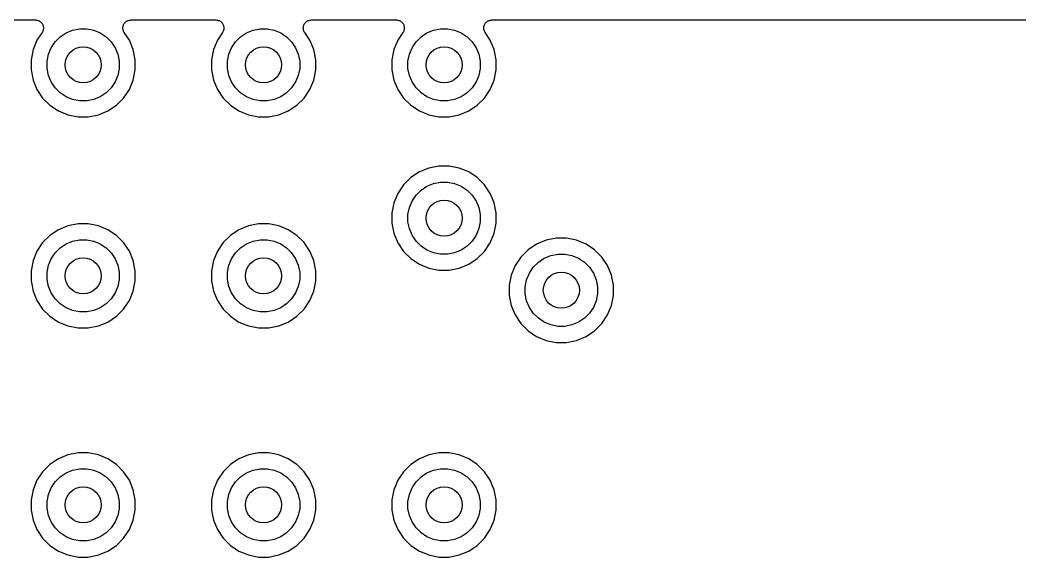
# Model space of a CAD drawing. Extents: x 1.98 to 5.9, y -3.93 to -1.98.
# Drawn here: x 2.4724 to 2.9088, y -2.2109 to -1.9765 of the extents above; entities that cross this region are included whole.
import ezdxf

# ---------------------------------------------------------------- set-up
doc = ezdxf.new("R2010")
doc.units = 0
doc.header["$MEASUREMENT"] = 0
doc.layers.add('BLACK', color=7, linetype='CONTINUOUS')

msp = doc.modelspace()

# ---------------------------------------------------------------- linework, layer by layer
at = {"layer": 'BLACK', "linetype": 'CONTINUOUS'}
for p, q in [((2.44209, -1.97649), (2.47917, -1.97649)), ((2.47917, -1.97649), (2.47921, -1.97649)), ((2.47921, -1.97649), (2.47921, -1.97649)), ((2.47921, -1.97649), (2.47921, -1.97649)), ((2.47921, -1.97649), (2.47922, -1.97649)), ((2.47922, -1.97649), (2.47955, -1.97653)), ((2.47955, -1.97653), (2.47989, -1.97656)), ((2.47989, -1.97656), (2.47989, -1.97656)), ((2.47989, -1.97656), (2.4799, -1.97656)), ((2.4799, -1.97656), (2.48021, -1.97666)), ((2.48021, -1.97666), (2.48054, -1.97677)), ((2.51951, -1.97675), (2.51983, -1.97665)), ((2.51983, -1.97665), (2.52015, -1.97655)), ((2.52015, -1.97655), (2.52016, -1.97655)), ((2.52016, -1.97655), (2.5205, -1.97652)), ((2.52016, -1.97655), (2.52016, -1.97655)), ((2.5205, -1.97652), (2.52083, -1.97649)), ((2.52083, -1.97649), (2.55791, -1.97649)), ((2.55791, -1.97649), (2.55795, -1.97649)), ((2.55795, -1.97649), (2.55795, -1.97649)), ((2.55795, -1.97649), (2.55795, -1.97649)), ((2.55795, -1.97649), (2.55796, -1.97649)), ((2.55796, -1.97649), (2.55829, -1.97653)), ((2.55829, -1.97653), (2.55863, -1.97656)), ((2.55863, -1.97656), (2.55863, -1.97656)), ((2.55863, -1.97656), (2.55864, -1.97656)), ((2.55864, -1.97656), (2.55895, -1.97666)), ((2.55895, -1.97666), (2.55928, -1.97677)), ((2.59825, -1.97675), (2.59857, -1.97665)), ((2.59857, -1.97665), (2.59889, -1.97655)), ((2.59889, -1.97655), (2.5989, -1.97655)), ((2.5989, -1.97655), (2.59924, -1.97652)), ((2.5989, -1.97655), (2.5989, -1.97655)), ((2.59924, -1.97652), (2.59957, -1.97649)), ((2.59957, -1.97649), (2.63665, -1.97649)), ((2.63665, -1.97649), (2.63669, -1.97649)), ((2.63669, -1.97649), (2.63669, -1.97649)), ((2.63669, -1.97649), (2.63669, -1.97649)), ((2.63669, -1.97649), (2.6367, -1.97649)), ((2.6367, -1.97649), (2.63703, -1.97653)), ((2.63703, -1.97653), (2.63737, -1.97656)), ((2.63737, -1.97656), (2.63737, -1.97656)), ((2.63737, -1.97656), (2.63738, -1.97656)), ((2.63738, -1.97656), (2.63769, -1.97666)), ((2.63769, -1.97666), (2.63802, -1.97677)), ((2.67699, -1.97675), (2.67731, -1.97665)), ((2.67731, -1.97665), (2.67763, -1.97655)), ((2.67763, -1.97655), (2.67764, -1.97655)), ((2.67764, -1.97655), (2.67798, -1.97652)), ((2.67764, -1.97655), (2.67764, -1.97655)), ((2.67798, -1.97652), (2.67831, -1.97649)), ((2.67831, -1.97649), (3.52858, -1.97649)), ((2.48054, -1.97677), (2.48054, -1.97677)), ((2.48054, -1.97677), (2.48055, -1.97677)), ((2.48055, -1.97677), (2.48085, -1.97693)), ((2.48085, -1.97693), (2.48114, -1.97709)), ((2.48114, -1.97709), (2.48114, -1.9771)), ((2.48114, -1.9771), (2.48115, -1.9771)), ((2.48115, -1.9771), (2.48141, -1.97732)), ((2.48141, -1.97732), (2.48166, -1.97753)), ((2.48166, -1.97753), (2.48167, -1.97753)), ((2.48167, -1.97753), (2.48167, -1.97754)), ((2.48167, -1.97754), (2.48188, -1.9778)), ((2.48188, -1.9778), (2.48209, -1.97806)), ((2.48209, -1.97806), (2.4821, -1.97807)), ((2.4821, -1.97807), (2.4821, -1.97807)), ((2.4821, -1.97807), (2.48226, -1.97837)), ((2.48226, -1.97837), (2.48241, -1.97866)), ((2.4825, -1.98101), (2.4824, -1.98133)), ((2.48241, -1.97866), (2.48241, -1.97867)), ((2.48241, -1.97867), (2.48242, -1.97868)), ((2.48242, -1.97868), (2.48251, -1.979)), ((2.4826, -1.98069), (2.4825, -1.98101)), ((2.48251, -1.979), (2.48261, -1.97932)), ((2.48264, -1.98035), (2.4826, -1.98068)), ((2.4826, -1.98068), (2.4826, -1.98068)), ((2.4826, -1.98068), (2.4826, -1.98069)), ((2.48261, -1.97932), (2.48261, -1.97933)), ((2.48261, -1.97933), (2.48261, -1.97933)), ((2.48261, -1.97933), (2.48264, -1.97966)), ((2.48264, -1.97966), (2.48267, -1.98)), ((2.48267, -1.98001), (2.48264, -1.98035)), ((2.48267, -1.98), (2.48267, -1.98001)), ((2.48267, -1.98001), (2.48267, -1.98001)), ((2.49254, -1.98211), (2.49541, -1.98092)), ((2.49541, -1.98092), (2.49845, -1.98031)), ((2.49845, -1.98031), (2.50155, -1.98031)), ((2.50155, -1.98031), (2.50459, -1.98092)), ((2.50459, -1.98092), (2.50746, -1.98211)), ((2.51733, -1.97995), (2.51736, -1.97961)), ((2.51733, -1.97996), (2.51733, -1.97995)), ((2.51736, -1.98029), (2.51733, -1.97996)), ((2.51733, -1.97996), (2.51733, -1.97996)), ((2.51736, -1.97961), (2.5174, -1.97928)), ((2.51739, -1.98063), (2.51736, -1.98029)), ((2.51739, -1.98064), (2.51739, -1.98063)), ((2.51748, -1.98097), (2.51739, -1.98064)), ((2.51739, -1.98064), (2.51739, -1.98064)), ((2.5174, -1.97927), (2.5175, -1.97895)), ((2.5174, -1.97928), (2.5174, -1.97927)), ((2.5174, -1.97928), (2.5174, -1.97928)), ((2.51758, -1.98129), (2.51748, -1.98097)), ((2.5175, -1.97895), (2.5176, -1.97863)), ((2.5176, -1.97863), (2.51761, -1.97862)), ((2.5176, -1.97863), (2.5176, -1.97863)), ((2.51761, -1.97862), (2.51777, -1.97832)), ((2.51777, -1.97832), (2.51793, -1.97803)), ((2.51793, -1.97802), (2.51815, -1.97776)), ((2.51793, -1.97803), (2.51793, -1.97802)), ((2.51793, -1.97803), (2.51793, -1.97803)), ((2.51815, -1.97776), (2.51836, -1.9775)), ((2.51836, -1.9775), (2.51837, -1.9775)), ((2.51837, -1.97749), (2.51863, -1.97729)), ((2.51837, -1.9775), (2.51837, -1.97749)), ((2.51863, -1.97729), (2.51889, -1.97707)), ((2.51889, -1.97707), (2.5189, -1.97707)), ((2.5189, -1.97706), (2.51919, -1.97691)), ((2.5189, -1.97707), (2.5189, -1.97706)), ((2.51919, -1.97691), (2.51949, -1.97675)), ((2.51949, -1.97675), (2.5195, -1.97675)), ((2.5195, -1.97675), (2.51951, -1.97675)), ((2.55928, -1.97677), (2.55928, -1.97677)), ((2.55928, -1.97677), (2.55929, -1.97677)), ((2.55929, -1.97677), (2.55959, -1.97693)), ((2.55959, -1.97693), (2.55988, -1.97709)), ((2.55988, -1.97709), (2.55988, -1.9771)), ((2.55988, -1.9771), (2.55989, -1.9771)), ((2.55989, -1.9771), (2.56015, -1.97732)), ((2.56015, -1.97732), (2.5604, -1.97753)), ((2.5604, -1.97753), (2.56041, -1.97753)), ((2.56041, -1.97753), (2.56041, -1.97754)), ((2.56041, -1.97754), (2.56062, -1.9778)), ((2.56062, -1.9778), (2.56083, -1.97806)), ((2.56083, -1.97806), (2.56084, -1.97807)), ((2.56084, -1.97807), (2.56084, -1.97807)), ((2.56084, -1.97807), (2.561, -1.97837)), ((2.561, -1.97837), (2.56115, -1.97866)), ((2.56115, -1.97866), (2.56115, -1.97867)), ((2.56115, -1.97867), (2.56116, -1.97868)), ((2.56124, -1.98101), (2.56115, -1.98133)), ((2.56116, -1.97868), (2.56125, -1.979)), ((2.56134, -1.98069), (2.56124, -1.98101)), ((2.56125, -1.979), (2.56135, -1.97932)), ((2.56138, -1.98035), (2.56134, -1.98068)), ((2.56134, -1.98068), (2.56134, -1.98068)), ((2.56134, -1.98068), (2.56134, -1.98069)), ((2.56135, -1.97932), (2.56135, -1.97933)), ((2.56135, -1.97933), (2.56135, -1.97933)), ((2.56135, -1.97933), (2.56138, -1.97966)), ((2.56138, -1.97966), (2.56141, -1.98)), ((2.56141, -1.98001), (2.56138, -1.98035)), ((2.56141, -1.98), (2.56141, -1.98001)), ((2.56141, -1.98001), (2.56141, -1.98001)), ((2.57128, -1.98211), (2.57415, -1.98092)), ((2.57415, -1.98092), (2.57719, -1.98031)), ((2.57719, -1.98031), (2.58029, -1.98031)), ((2.58029, -1.98031), (2.58333, -1.98092)), ((2.58333, -1.98092), (2.5862, -1.98211)), ((2.59607, -1.97995), (2.5961, -1.97961)), ((2.59607, -1.97996), (2.59607, -1.97995)), ((2.5961, -1.98029), (2.59607, -1.97996)), ((2.59607, -1.97996), (2.59607, -1.97996)), ((2.5961, -1.97961), (2.59614, -1.97928)), ((2.59613, -1.98063), (2.5961, -1.98029)), ((2.59613, -1.98064), (2.59613, -1.98063)), ((2.59622, -1.98097), (2.59613, -1.98064)), ((2.59613, -1.98064), (2.59613, -1.98064)), ((2.59614, -1.97927), (2.59624, -1.97895)), ((2.59614, -1.97928), (2.59614, -1.97927)), ((2.59614, -1.97928), (2.59614, -1.97928)), ((2.59632, -1.98129), (2.59622, -1.98097)), ((2.59624, -1.97895), (2.59634, -1.97863)), ((2.59634, -1.97863), (2.59635, -1.97862)), ((2.59634, -1.97863), (2.59634, -1.97863)), ((2.59635, -1.97862), (2.59651, -1.97832)), ((2.59651, -1.97832), (2.59667, -1.97803)), ((2.59667, -1.97802), (2.59689, -1.97776)), ((2.59667, -1.97803), (2.59667, -1.97802)), ((2.59667, -1.97803), (2.59667, -1.97803)), ((2.59689, -1.97776), (2.5971, -1.9775)), ((2.5971, -1.9775), (2.59711, -1.9775)), ((2.59711, -1.97749), (2.59737, -1.97729)), ((2.59711, -1.9775), (2.59711, -1.97749)), ((2.59737, -1.97729), (2.59763, -1.97707)), ((2.59763, -1.97707), (2.59764, -1.97707)), ((2.59764, -1.97706), (2.59793, -1.97691)), ((2.59764, -1.97707), (2.59764, -1.97706)), ((2.59793, -1.97691), (2.59823, -1.97675)), ((2.59823, -1.97675), (2.59824, -1.97675)), ((2.59824, -1.97675), (2.59825, -1.97675)), ((2.63802, -1.97677), (2.63802, -1.97677)), ((2.63802, -1.97677), (2.63803, -1.97677)), ((2.63803, -1.97677), (2.63833, -1.97693)), ((2.63833, -1.97693), (2.63862, -1.97709)), ((2.63862, -1.97709), (2.63862, -1.9771)), ((2.63862, -1.9771), (2.63863, -1.9771)), ((2.63863, -1.9771), (2.63889, -1.97732)), ((2.63889, -1.97732), (2.63914, -1.97753)), ((2.63914, -1.97753), (2.63915, -1.97753)), ((2.63915, -1.97753), (2.63915, -1.97754)), ((2.63915, -1.97754), (2.63936, -1.9778)), ((2.63936, -1.9778), (2.63957, -1.97806)), ((2.63957, -1.97806), (2.63958, -1.97807)), ((2.63958, -1.97807), (2.63958, -1.97807)), ((2.63958, -1.97807), (2.63974, -1.97837)), ((2.63974, -1.97837), (2.63989, -1.97866)), ((2.63989, -1.97866), (2.63989, -1.97867)), ((2.63989, -1.97867), (2.6399, -1.97868)), ((2.63998, -1.98101), (2.63989, -1.98133)), ((2.6399, -1.97868), (2.63999, -1.979)), ((2.64008, -1.98069), (2.63998, -1.98101)), ((2.63999, -1.979), (2.64009, -1.97932)), ((2.64012, -1.98035), (2.64008, -1.98068)), ((2.64008, -1.98068), (2.64008, -1.98068)), ((2.64008, -1.98068), (2.64008, -1.98069)), ((2.64009, -1.97932), (2.64009, -1.97933)), ((2.64009, -1.97933), (2.64009, -1.97933)), ((2.64009, -1.97933), (2.64012, -1.97966)), ((2.64012, -1.97966), (2.64015, -1.98)), ((2.64015, -1.98001), (2.64012, -1.98035)), ((2.64015, -1.98), (2.64015, -1.98001)), ((2.64015, -1.98001), (2.64015, -1.98001)), ((2.65002, -1.98211), (2.65289, -1.98092)), ((2.65289, -1.98092), (2.65593, -1.98031)), ((2.65593, -1.98031), (2.65903, -1.98031)), ((2.65903, -1.98031), (2.66207, -1.98092)), ((2.66207, -1.98092), (2.66494, -1.98211)), ((2.67481, -1.97995), (2.67484, -1.97961)), ((2.67481, -1.97996), (2.67481, -1.97995)), ((2.67484, -1.98029), (2.67481, -1.97996)), ((2.67481, -1.97996), (2.67481, -1.97996)), ((2.67484, -1.97961), (2.67488, -1.97928)), ((2.67487, -1.98063), (2.67484, -1.98029)), ((2.67487, -1.98064), (2.67487, -1.98063)), ((2.67496, -1.98097), (2.67487, -1.98064)), ((2.67487, -1.98064), (2.67487, -1.98064)), ((2.67488, -1.97927), (2.67498, -1.97895)), ((2.67488, -1.97928), (2.67488, -1.97927)), ((2.67488, -1.97928), (2.67488, -1.97928)), ((2.67506, -1.98129), (2.67496, -1.98097)), ((2.67498, -1.97895), (2.67508, -1.97863)), ((2.67508, -1.97863), (2.67509, -1.97862)), ((2.67508, -1.97863), (2.67508, -1.97863)), ((2.67509, -1.97862), (2.67525, -1.97832)), ((2.67525, -1.97832), (2.67541, -1.97803)), ((2.67541, -1.97802), (2.67563, -1.97776)), ((2.67541, -1.97803), (2.67541, -1.97802)), ((2.67541, -1.97803), (2.67541, -1.97803)), ((2.67563, -1.97776), (2.67584, -1.9775)), ((2.67584, -1.9775), (2.67585, -1.9775)), ((2.67585, -1.97749), (2.67611, -1.97729)), ((2.67585, -1.9775), (2.67585, -1.97749)), ((2.67611, -1.97729), (2.67637, -1.97707)), ((2.67637, -1.97707), (2.67638, -1.97707)), ((2.67638, -1.97706), (2.67667, -1.97691)), ((2.67638, -1.97707), (2.67638, -1.97706)), ((2.67667, -1.97691), (2.67697, -1.97675)), ((2.67697, -1.97675), (2.67698, -1.97675)), ((2.67698, -1.97675), (2.67699, -1.97675)), ((2.47984, -1.98529), (2.47813, -1.98943)), ((2.48208, -1.98193), (2.47984, -1.98529)), ((2.48224, -1.98164), (2.48208, -1.98193)), ((2.4824, -1.98134), (2.48224, -1.98164)), ((2.4824, -1.98133), (2.4824, -1.98134)), ((2.4824, -1.98134), (2.4824, -1.98134)), ((2.48777, -1.98602), (2.48996, -1.98383)), ((2.48996, -1.98383), (2.49254, -1.98211)), ((2.50746, -1.98211), (2.51004, -1.98383)), ((2.51004, -1.98383), (2.51223, -1.98602)), ((2.51758, -1.9813), (2.51758, -1.98129)), ((2.51758, -1.98129), (2.51758, -1.98129)), ((2.51774, -1.9816), (2.51758, -1.9813)), ((2.51789, -1.98189), (2.51774, -1.9816)), ((2.5179, -1.9819), (2.51789, -1.98189)), ((2.5179, -1.98191), (2.5179, -1.9819)), ((2.5179, -1.9819), (2.5179, -1.9819)), ((2.51792, -1.98193), (2.5179, -1.98191)), ((2.52016, -1.98529), (2.51792, -1.98193)), ((2.52187, -1.98943), (2.52016, -1.98529)), ((2.55858, -1.98529), (2.55687, -1.98943)), ((2.56082, -1.98193), (2.55858, -1.98529)), ((2.56098, -1.98164), (2.56082, -1.98193)), ((2.56114, -1.98134), (2.56098, -1.98164)), ((2.56115, -1.98133), (2.56114, -1.98134)), ((2.56114, -1.98134), (2.56114, -1.98134)), ((2.56651, -1.98602), (2.5687, -1.98383)), ((2.5687, -1.98383), (2.57128, -1.98211)), ((2.5862, -1.98211), (2.58878, -1.98383)), ((2.58878, -1.98383), (2.59097, -1.98602)), ((2.59632, -1.9813), (2.59632, -1.98129)), ((2.59632, -1.98129), (2.59632, -1.98129)), ((2.59648, -1.9816), (2.59632, -1.9813)), ((2.59663, -1.98189), (2.59648, -1.9816)), ((2.59664, -1.9819), (2.59663, -1.98189)), ((2.59664, -1.98191), (2.59664, -1.9819)), ((2.59664, -1.9819), (2.59664, -1.9819)), ((2.59666, -1.98193), (2.59664, -1.98191)), ((2.5989, -1.98529), (2.59666, -1.98193)), ((2.60061, -1.98943), (2.5989, -1.98529)), ((2.63732, -1.98529), (2.63561, -1.98943)), ((2.63956, -1.98193), (2.63732, -1.98529)), ((2.63972, -1.98164), (2.63956, -1.98193)), ((2.63988, -1.98134), (2.63972, -1.98164)), ((2.63989, -1.98133), (2.63988, -1.98134)), ((2.63988, -1.98134), (2.63988, -1.98134)), ((2.64525, -1.98602), (2.64744, -1.98383)), ((2.64744, -1.98383), (2.65002, -1.98211)), ((2.66494, -1.98211), (2.66752, -1.98383)), ((2.66752, -1.98383), (2.66971, -1.98602)), ((2.67506, -1.9813), (2.67506, -1.98129)), ((2.67506, -1.98129), (2.67506, -1.98129)), ((2.67522, -1.9816), (2.67506, -1.9813)), ((2.67537, -1.98189), (2.67522, -1.9816)), ((2.67538, -1.9819), (2.67537, -1.98189)), ((2.67538, -1.98191), (2.67538, -1.9819)), ((2.67538, -1.9819), (2.67538, -1.9819)), ((2.6754, -1.98193), (2.67538, -1.98191)), ((2.67764, -1.98529), (2.6754, -1.98193)), ((2.67935, -1.98943), (2.67764, -1.98529)), ((2.47813, -1.98943), (2.47725, -1.99382)), ((2.48486, -1.99147), (2.48604, -1.9886)), ((2.48604, -1.9886), (2.48777, -1.98602)), ((2.51223, -1.98602), (2.51396, -1.9886)), ((2.51396, -1.9886), (2.51514, -1.99147)), ((2.52275, -1.99382), (2.52187, -1.98943)), ((2.55687, -1.98943), (2.55599, -1.99382)), ((2.5636, -1.99147), (2.56478, -1.9886)), ((2.56478, -1.9886), (2.56651, -1.98602)), ((2.59097, -1.98602), (2.5927, -1.9886)), ((2.5927, -1.9886), (2.59388, -1.99147)), ((2.60149, -1.99382), (2.60061, -1.98943)), ((2.63561, -1.98943), (2.63473, -1.99382)), ((2.64234, -1.99147), (2.64352, -1.9886)), ((2.64352, -1.9886), (2.64525, -1.98602)), ((2.66971, -1.98602), (2.67144, -1.9886)), ((2.67144, -1.9886), (2.67262, -1.99147)), ((2.68023, -1.99382), (2.67935, -1.98943)), ((2.47725, -1.99382), (2.47725, -1.9983)), ((2.48425, -1.99451), (2.48486, -1.99147)), ((2.51514, -1.99147), (2.51575, -1.99451)), ((2.52275, -1.9983), (2.52275, -1.99382)), ((2.55599, -1.99382), (2.55599, -1.9983)), ((2.56299, -1.99451), (2.5636, -1.99147)), ((2.59388, -1.99147), (2.59449, -1.99451)), ((2.60149, -1.9983), (2.60149, -1.99382)), ((2.63473, -1.99382), (2.63473, -1.9983)), ((2.64173, -1.99451), (2.64234, -1.99147)), ((2.67262, -1.99147), (2.67323, -1.99451)), ((2.68023, -1.9983), (2.68023, -1.99382)), ((2.47725, -1.9983), (2.47813, -2.0027)), ((2.48425, -1.99761), (2.48425, -1.99451)), ((2.48486, -2.00066), (2.48425, -1.99761)), ((2.51575, -1.99761), (2.51514, -2.00066)), ((2.51575, -1.99451), (2.51575, -1.99761)), ((2.52187, -2.0027), (2.52275, -1.9983)), ((2.55599, -1.9983), (2.55687, -2.0027)), ((2.56299, -1.99761), (2.56299, -1.99451)), ((2.5636, -2.00066), (2.56299, -1.99761)), ((2.59449, -1.99761), (2.59388, -2.00066)), ((2.59449, -1.99451), (2.59449, -1.99761)), ((2.60061, -2.0027), (2.60149, -1.9983)), ((2.63473, -1.9983), (2.63561, -2.0027)), ((2.64173, -1.99761), (2.64173, -1.99451)), ((2.64234, -2.00066), (2.64173, -1.99761)), ((2.67323, -1.99761), (2.67262, -2.00066)), ((2.67323, -1.99451), (2.67323, -1.99761)), ((2.67935, -2.0027), (2.68023, -1.9983)), ((2.47813, -2.0027), (2.47984, -2.00684)), ((2.48604, -2.00352), (2.48486, -2.00066)), ((2.51514, -2.00066), (2.51396, -2.00352)), ((2.52016, -2.00684), (2.52187, -2.0027)), ((2.55687, -2.0027), (2.55858, -2.00684)), ((2.56478, -2.00352), (2.5636, -2.00066)), ((2.59388, -2.00066), (2.5927, -2.00352)), ((2.5989, -2.00684), (2.60061, -2.0027)), ((2.63561, -2.0027), (2.63732, -2.00684)), ((2.64352, -2.00352), (2.64234, -2.00066)), ((2.67262, -2.00066), (2.67144, -2.00352)), ((2.67764, -2.00684), (2.67935, -2.0027)), ((2.47984, -2.00684), (2.48233, -2.01056)), ((2.48777, -2.0061), (2.48604, -2.00352)), ((2.48996, -2.0083), (2.48777, -2.0061)), ((2.51223, -2.0061), (2.51004, -2.0083)), ((2.51396, -2.00352), (2.51223, -2.0061)), ((2.51767, -2.01056), (2.52016, -2.00684)), ((2.55858, -2.00684), (2.56107, -2.01056)), ((2.56651, -2.0061), (2.56478, -2.00352)), ((2.5687, -2.0083), (2.56651, -2.0061)), ((2.59097, -2.0061), (2.58878, -2.0083)), ((2.5927, -2.00352), (2.59097, -2.0061)), ((2.59641, -2.01056), (2.5989, -2.00684)), ((2.63732, -2.00684), (2.63981, -2.01056)), ((2.64525, -2.0061), (2.64352, -2.00352)), ((2.64744, -2.0083), (2.64525, -2.0061)), ((2.66971, -2.0061), (2.66752, -2.0083)), ((2.67144, -2.00352), (2.66971, -2.0061)), ((2.67515, -2.01056), (2.67764, -2.00684)), ((2.48233, -2.01056), (2.4855, -2.01373)), ((2.49254, -2.01002), (2.48996, -2.0083)), ((2.49541, -2.01121), (2.49254, -2.01002)), ((2.49845, -2.01181), (2.49541, -2.01121)), ((2.50459, -2.01121), (2.50155, -2.01181)), ((2.50746, -2.01002), (2.50459, -2.01121)), ((2.51004, -2.0083), (2.50746, -2.01002)), ((2.5145, -2.01373), (2.51767, -2.01056)), ((2.56107, -2.01056), (2.56424, -2.01373)), ((2.57128, -2.01002), (2.5687, -2.0083)), ((2.57415, -2.01121), (2.57128, -2.01002)), ((2.57719, -2.01181), (2.57415, -2.01121)), ((2.58333, -2.01121), (2.58029, -2.01181)), ((2.5862, -2.01002), (2.58333, -2.01121)), ((2.58878, -2.0083), (2.5862, -2.01002)), ((2.59324, -2.01373), (2.59641, -2.01056)), ((2.63981, -2.01056), (2.64298, -2.01373)), ((2.65002, -2.01002), (2.64744, -2.0083)), ((2.65289, -2.01121), (2.65002, -2.01002)), ((2.65593, -2.01181), (2.65289, -2.01121)), ((2.66207, -2.01121), (2.65903, -2.01181)), ((2.66494, -2.01002), (2.66207, -2.01121)), ((2.66752, -2.0083), (2.66494, -2.01002)), ((2.67198, -2.01373), (2.67515, -2.01056)), ((2.4855, -2.01373), (2.48922, -2.01622)), ((2.50155, -2.01181), (2.49845, -2.01181)), ((2.51078, -2.01622), (2.5145, -2.01373)), ((2.56424, -2.01373), (2.56796, -2.01622)), ((2.58029, -2.01181), (2.57719, -2.01181)), ((2.58952, -2.01622), (2.59324, -2.01373)), ((2.64298, -2.01373), (2.64671, -2.01622)), ((2.65903, -2.01181), (2.65593, -2.01181)), ((2.66826, -2.01622), (2.67198, -2.01373)), ((2.48922, -2.01622), (2.49336, -2.01794)), ((2.49336, -2.01794), (2.49776, -2.01881)), ((2.49776, -2.01881), (2.50224, -2.01881)), ((2.50224, -2.01881), (2.50664, -2.01794)), ((2.50664, -2.01794), (2.51078, -2.01622)), ((2.56796, -2.01622), (2.5721, -2.01794)), ((2.5721, -2.01794), (2.5765, -2.01881)), ((2.5765, -2.01881), (2.58098, -2.01881)), ((2.58098, -2.01881), (2.58538, -2.01794)), ((2.58538, -2.01794), (2.58952, -2.01622)), ((2.64671, -2.01622), (2.65084, -2.01794)), ((2.65084, -2.01794), (2.65524, -2.01881)), ((2.65524, -2.01881), (2.65972, -2.01881)), ((2.65972, -2.01881), (2.66412, -2.01794)), ((2.66412, -2.01794), (2.66826, -2.01622)), ((2.65084, -2.04112), (2.64671, -2.04283)), ((2.65524, -2.04024), (2.65084, -2.04112)), ((2.65972, -2.04024), (2.65524, -2.04024)), ((2.66412, -2.04112), (2.65972, -2.04024)), ((2.66826, -2.04283), (2.66412, -2.04112)), ((2.64298, -2.04532), (2.63981, -2.04849)), ((2.64671, -2.04283), (2.64298, -2.04532)), ((2.67198, -2.04532), (2.66826, -2.04283)), ((2.67515, -2.04849), (2.67198, -2.04532)), ((2.63981, -2.04849), (2.63732, -2.05222)), ((2.64525, -2.05295), (2.64744, -2.05076)), ((2.64744, -2.05076), (2.65002, -2.04904)), ((2.65002, -2.04904), (2.65289, -2.04785)), ((2.65289, -2.04785), (2.65593, -2.04724)), ((2.65593, -2.04724), (2.65903, -2.04724)), ((2.65903, -2.04724), (2.66207, -2.04785)), ((2.66207, -2.04785), (2.66494, -2.04904)), ((2.66494, -2.04904), (2.66752, -2.05076)), ((2.66752, -2.05076), (2.66971, -2.05295)), ((2.67764, -2.05222), (2.67515, -2.04849)), ((2.63732, -2.05222), (2.63561, -2.05636)), ((2.64352, -2.05553), (2.64525, -2.05295)), ((2.66971, -2.05295), (2.67144, -2.05553)), ((2.67833, -2.05387), (2.67764, -2.05222)), ((2.67935, -2.05636), (2.67833, -2.05387)), ((2.63561, -2.05636), (2.63473, -2.06075)), ((2.64173, -2.06144), (2.64234, -2.0584)), ((2.64234, -2.0584), (2.64352, -2.05553)), ((2.67144, -2.05553), (2.67262, -2.0584)), ((2.67262, -2.0584), (2.67323, -2.06144)), ((2.68023, -2.06075), (2.67935, -2.05636)), ((2.63473, -2.06075), (2.63473, -2.06523)), ((2.64173, -2.06454), (2.64173, -2.06144)), ((2.67323, -2.06144), (2.67323, -2.06454)), ((2.68023, -2.06523), (2.68023, -2.06075)), ((2.48922, -2.06803), (2.4855, -2.07052)), ((2.49336, -2.06632), (2.48922, -2.06803)), ((2.49776, -2.06544), (2.49336, -2.06632)), ((2.50224, -2.06544), (2.49776, -2.06544)), ((2.50664, -2.06632), (2.50224, -2.06544)), ((2.51078, -2.06803), (2.50664, -2.06632)), ((2.5145, -2.07052), (2.51078, -2.06803)), ((2.56796, -2.06803), (2.56424, -2.07052)), ((2.5721, -2.06632), (2.56796, -2.06803)), ((2.5765, -2.06544), (2.5721, -2.06632)), ((2.58098, -2.06544), (2.5765, -2.06544)), ((2.58538, -2.06632), (2.58098, -2.06544)), ((2.58952, -2.06803), (2.58538, -2.06632)), ((2.59324, -2.07052), (2.58952, -2.06803)), ((2.63473, -2.06523), (2.63561, -2.06963)), ((2.64234, -2.06759), (2.64173, -2.06454)), ((2.64352, -2.07045), (2.64234, -2.06759)), ((2.67262, -2.06759), (2.67144, -2.07045)), ((2.67323, -2.06454), (2.67262, -2.06759)), ((2.67935, -2.06963), (2.68023, -2.06523)), ((2.4855, -2.07052), (2.48233, -2.07369)), ((2.49541, -2.07305), (2.49845, -2.07244)), ((2.49845, -2.07244), (2.50155, -2.07244)), ((2.50155, -2.07244), (2.50459, -2.07305)), ((2.51767, -2.07369), (2.5145, -2.07052)), ((2.56424, -2.07052), (2.56107, -2.07369)), ((2.57415, -2.07305), (2.57719, -2.07244)), ((2.57719, -2.07244), (2.58029, -2.07244)), ((2.58029, -2.07244), (2.58333, -2.07305)), ((2.59641, -2.07369), (2.59324, -2.07052)), ((2.63561, -2.06963), (2.63732, -2.07377)), ((2.64525, -2.07303), (2.64352, -2.07045)), ((2.67144, -2.07045), (2.66971, -2.07303)), ((2.67764, -2.07377), (2.67935, -2.06963)), ((2.70203, -2.07261), (2.69789, -2.07433)), ((2.70642, -2.07174), (2.70203, -2.07261)), ((2.7109, -2.07174), (2.70642, -2.07174)), ((2.7153, -2.07261), (2.7109, -2.07174)), ((2.71944, -2.07433), (2.7153, -2.07261)), ((2.48233, -2.07369), (2.47984, -2.07741)), ((2.48777, -2.07815), (2.48996, -2.07596)), ((2.48996, -2.07596), (2.49254, -2.07423)), ((2.49254, -2.07423), (2.49541, -2.07305)), ((2.50459, -2.07305), (2.50746, -2.07423)), ((2.50746, -2.07423), (2.51004, -2.07596)), ((2.51004, -2.07596), (2.51223, -2.07815)), ((2.52016, -2.07741), (2.51767, -2.07369)), ((2.56107, -2.07369), (2.55858, -2.07741)), ((2.56651, -2.07815), (2.5687, -2.07596)), ((2.5687, -2.07596), (2.57128, -2.07423)), ((2.57128, -2.07423), (2.57415, -2.07305)), ((2.58333, -2.07305), (2.5862, -2.07423)), ((2.5862, -2.07423), (2.58878, -2.07596)), ((2.58878, -2.07596), (2.59097, -2.07815)), ((2.5989, -2.07741), (2.59641, -2.07369)), ((2.63732, -2.07377), (2.63981, -2.07749)), ((2.64744, -2.07522), (2.64525, -2.07303)), ((2.65002, -2.07695), (2.64744, -2.07522)), ((2.65289, -2.07813), (2.65002, -2.07695)), ((2.66494, -2.07695), (2.66207, -2.07813)), ((2.66752, -2.07522), (2.66494, -2.07695)), ((2.66971, -2.07303), (2.66752, -2.07522)), ((2.67515, -2.07749), (2.67764, -2.07377)), ((2.69416, -2.07682), (2.69099, -2.07999)), ((2.69789, -2.07433), (2.69416, -2.07682)), ((2.72316, -2.07682), (2.71944, -2.07433)), ((2.72633, -2.07999), (2.72316, -2.07682)), ((2.47984, -2.07741), (2.47813, -2.08155)), ((2.48486, -2.0836), (2.48604, -2.08073)), ((2.48604, -2.08073), (2.48777, -2.07815)), ((2.51223, -2.07815), (2.51396, -2.08073)), ((2.51396, -2.08073), (2.51514, -2.0836)), ((2.52187, -2.08155), (2.52016, -2.07741)), ((2.55858, -2.07741), (2.55687, -2.08155)), ((2.5636, -2.0836), (2.56478, -2.08073)), ((2.56478, -2.08073), (2.56651, -2.07815)), ((2.59097, -2.07815), (2.5927, -2.08073)), ((2.5927, -2.08073), (2.59388, -2.0836)), ((2.60061, -2.08155), (2.5989, -2.07741)), ((2.63981, -2.07749), (2.64298, -2.08066)), ((2.64298, -2.08066), (2.64671, -2.08315)), ((2.65593, -2.07874), (2.65289, -2.07813)), ((2.65903, -2.07874), (2.65593, -2.07874)), ((2.66207, -2.07813), (2.65903, -2.07874)), ((2.66826, -2.08315), (2.67198, -2.08066)), ((2.67198, -2.08066), (2.67515, -2.07749)), ((2.69099, -2.07999), (2.6885, -2.08371)), ((2.69862, -2.08226), (2.7012, -2.08053)), ((2.7012, -2.08053), (2.70407, -2.07935)), ((2.70407, -2.07935), (2.70711, -2.07874)), ((2.70711, -2.07874), (2.71021, -2.07874)), ((2.71021, -2.07874), (2.71325, -2.07935)), ((2.71325, -2.07935), (2.71612, -2.08053)), ((2.71612, -2.08053), (2.7187, -2.08226)), ((2.72882, -2.08371), (2.72633, -2.07999)), ((2.47813, -2.08155), (2.47725, -2.08595)), ((2.48425, -2.08664), (2.48486, -2.0836)), ((2.51514, -2.0836), (2.51575, -2.08664)), ((2.52275, -2.08595), (2.52187, -2.08155)), ((2.55687, -2.08155), (2.55599, -2.08595)), ((2.56299, -2.08664), (2.5636, -2.0836)), ((2.59388, -2.0836), (2.59449, -2.08664)), ((2.60149, -2.08595), (2.60061, -2.08155)), ((2.64671, -2.08315), (2.65084, -2.08487)), ((2.65084, -2.08487), (2.65524, -2.08574)), ((2.65524, -2.08574), (2.65972, -2.08574)), ((2.65972, -2.08574), (2.66412, -2.08487)), ((2.66412, -2.08487), (2.66826, -2.08315)), ((2.6885, -2.08371), (2.68679, -2.08785)), ((2.69471, -2.08703), (2.69643, -2.08445)), ((2.69643, -2.08445), (2.69862, -2.08226)), ((2.7187, -2.08226), (2.72089, -2.08445)), ((2.72089, -2.08445), (2.72262, -2.08703)), ((2.73054, -2.08785), (2.72882, -2.08371)), ((2.47725, -2.08595), (2.47725, -2.09043)), ((2.48425, -2.08974), (2.48425, -2.08664)), ((2.48486, -2.09278), (2.48425, -2.08974)), ((2.51575, -2.08974), (2.51514, -2.09278)), ((2.51575, -2.08664), (2.51575, -2.08974)), ((2.52275, -2.09043), (2.52275, -2.08595)), ((2.55599, -2.08595), (2.55599, -2.09043)), ((2.56299, -2.08974), (2.56299, -2.08664)), ((2.5636, -2.09278), (2.56299, -2.08974)), ((2.59449, -2.08974), (2.59388, -2.09278)), ((2.59449, -2.08664), (2.59449, -2.08974)), ((2.60149, -2.09043), (2.60149, -2.08595)), ((2.68679, -2.08785), (2.68591, -2.09225)), ((2.69291, -2.09294), (2.69352, -2.08989)), ((2.69352, -2.08989), (2.69471, -2.08703)), ((2.72262, -2.08703), (2.7238, -2.08989)), ((2.7238, -2.08989), (2.72441, -2.09294)), ((2.73141, -2.09225), (2.73054, -2.08785)), ((2.47725, -2.09043), (2.47813, -2.09482)), ((2.48604, -2.09565), (2.48486, -2.09278)), ((2.51514, -2.09278), (2.51396, -2.09565)), ((2.52187, -2.09482), (2.52275, -2.09043)), ((2.55599, -2.09043), (2.55687, -2.09482)), ((2.56478, -2.09565), (2.5636, -2.09278)), ((2.59388, -2.09278), (2.5927, -2.09565)), ((2.60061, -2.09482), (2.60133, -2.09122)), ((2.60133, -2.09122), (2.60149, -2.09043)), ((2.60133, -2.09122), (2.60133, -2.09122)), ((2.68591, -2.09225), (2.68591, -2.09673)), ((2.69291, -2.09604), (2.69291, -2.09294)), ((2.72441, -2.09294), (2.72441, -2.09604)), ((2.73141, -2.09673), (2.73141, -2.09225)), ((2.47813, -2.09482), (2.47984, -2.09896)), ((2.48777, -2.09823), (2.48604, -2.09565)), ((2.48996, -2.10042), (2.48777, -2.09823)), ((2.51223, -2.09823), (2.51004, -2.10042)), ((2.51396, -2.09565), (2.51223, -2.09823)), ((2.52016, -2.09896), (2.52187, -2.09482)), ((2.55687, -2.09482), (2.55858, -2.09896)), ((2.56651, -2.09823), (2.56478, -2.09565)), ((2.5687, -2.10042), (2.56651, -2.09823)), ((2.59097, -2.09823), (2.58878, -2.10042)), ((2.5927, -2.09565), (2.59097, -2.09823)), ((2.5989, -2.09896), (2.60061, -2.09482)), ((2.68591, -2.09673), (2.68679, -2.10112)), ((2.69352, -2.09908), (2.69291, -2.09604)), ((2.72441, -2.09604), (2.7238, -2.09908)), ((2.73054, -2.10112), (2.73141, -2.09673)), ((2.47984, -2.09896), (2.48233, -2.10269)), ((2.48233, -2.10269), (2.4855, -2.10586)), ((2.49254, -2.10214), (2.48996, -2.10042)), ((2.49541, -2.10333), (2.49254, -2.10214)), ((2.50746, -2.10214), (2.50459, -2.10333)), ((2.51004, -2.10042), (2.50746, -2.10214)), ((2.5145, -2.10586), (2.51767, -2.10269)), ((2.51767, -2.10269), (2.52016, -2.09896)), ((2.55858, -2.09896), (2.56107, -2.10269)), ((2.56107, -2.10269), (2.56424, -2.10586)), ((2.57128, -2.10214), (2.5687, -2.10042)), ((2.57415, -2.10333), (2.57128, -2.10214)), ((2.5862, -2.10214), (2.58333, -2.10333)), ((2.58878, -2.10042), (2.5862, -2.10214)), ((2.59324, -2.10586), (2.59641, -2.10269)), ((2.59641, -2.10269), (2.5989, -2.09896)), ((2.68679, -2.10112), (2.6885, -2.10526)), ((2.69471, -2.10195), (2.69352, -2.09908)), ((2.69643, -2.10453), (2.69471, -2.10195)), ((2.72262, -2.10195), (2.72089, -2.10453)), ((2.7238, -2.09908), (2.72262, -2.10195)), ((2.72882, -2.10526), (2.73054, -2.10112)), ((2.4855, -2.10586), (2.48922, -2.10835)), ((2.49845, -2.10394), (2.49541, -2.10333)), ((2.50155, -2.10394), (2.49845, -2.10394)), ((2.50459, -2.10333), (2.50155, -2.10394)), ((2.51078, -2.10835), (2.5145, -2.10586)), ((2.56424, -2.10586), (2.56796, -2.10835)), ((2.57719, -2.10394), (2.57415, -2.10333)), ((2.58029, -2.10394), (2.57719, -2.10394)), ((2.58333, -2.10333), (2.58029, -2.10394)), ((2.58952, -2.10835), (2.59324, -2.10586)), ((2.6885, -2.10526), (2.69099, -2.10899)), ((2.69862, -2.10672), (2.69643, -2.10453)), ((2.7012, -2.10844), (2.69862, -2.10672)), ((2.7187, -2.10672), (2.71612, -2.10844)), ((2.72089, -2.10453), (2.7187, -2.10672)), ((2.72633, -2.10899), (2.72882, -2.10526)), ((2.48922, -2.10835), (2.49336, -2.11006)), ((2.49336, -2.11006), (2.49776, -2.11094)), ((2.49776, -2.11094), (2.50224, -2.11094)), ((2.50224, -2.11094), (2.50664, -2.11006)), ((2.50664, -2.11006), (2.51078, -2.10835)), ((2.56796, -2.10835), (2.5721, -2.11006)), ((2.5721, -2.11006), (2.5765, -2.11094)), ((2.5765, -2.11094), (2.58098, -2.11094)), ((2.58098, -2.11094), (2.58538, -2.11006)), ((2.58538, -2.11006), (2.58952, -2.10835)), ((2.69099, -2.10899), (2.69416, -2.11216)), ((2.70407, -2.10963), (2.7012, -2.10844)), ((2.70711, -2.11024), (2.70407, -2.10963)), ((2.71021, -2.11024), (2.70711, -2.11024)), ((2.71325, -2.10963), (2.71021, -2.11024)), ((2.71612, -2.10844), (2.71325, -2.10963)), ((2.72316, -2.11216), (2.72633, -2.10899)), ((2.69416, -2.11216), (2.69789, -2.11465)), ((2.69789, -2.11465), (2.70203, -2.11636)), ((2.7153, -2.11636), (2.71944, -2.11465)), ((2.71944, -2.11465), (2.72316, -2.11216)), ((2.70203, -2.11636), (2.70642, -2.11724)), ((2.70642, -2.11724), (2.7109, -2.11724)), ((2.7109, -2.11724), (2.7153, -2.11636)), ((2.48922, -2.16803), (2.4855, -2.17052)), ((2.49336, -2.16632), (2.48922, -2.16803)), ((2.49776, -2.16544), (2.49336, -2.16632)), ((2.50224, -2.16544), (2.49776, -2.16544)), ((2.50664, -2.16632), (2.50224, -2.16544)), ((2.51078, -2.16803), (2.50664, -2.16632)), ((2.5145, -2.17052), (2.51078, -2.16803)), ((2.56796, -2.16803), (2.56424, -2.17052)), ((2.5721, -2.16632), (2.56796, -2.16803)), ((2.5765, -2.16544), (2.5721, -2.16632)), ((2.58098, -2.16544), (2.5765, -2.16544)), ((2.58538, -2.16632), (2.58098, -2.16544)), ((2.58952, -2.16803), (2.58538, -2.16632)), ((2.59324, -2.17052), (2.58952, -2.16803)), ((2.64671, -2.16803), (2.64298, -2.17052)), ((2.65084, -2.16632), (2.64671, -2.16803)), ((2.65524, -2.16544), (2.65084, -2.16632)), ((2.65972, -2.16544), (2.65524, -2.16544)), ((2.66412, -2.16632), (2.65972, -2.16544)), ((2.66826, -2.16803), (2.66412, -2.16632)), ((2.67198, -2.17052), (2.66826, -2.16803)), ((2.4855, -2.17052), (2.48233, -2.17369)), ((2.49254, -2.17423), (2.49541, -2.17305)), ((2.49541, -2.17305), (2.49845, -2.17244)), ((2.49845, -2.17244), (2.50155, -2.17244)), ((2.50155, -2.17244), (2.50459, -2.17305)), ((2.50459, -2.17305), (2.50746, -2.17423)), ((2.51767, -2.17369), (2.5145, -2.17052)), ((2.56424, -2.17052), (2.56107, -2.17369)), ((2.57128, -2.17423), (2.57415, -2.17305)), ((2.57415, -2.17305), (2.57719, -2.17244)), ((2.57719, -2.17244), (2.58029, -2.17244)), ((2.58029, -2.17244), (2.58333, -2.17305)), ((2.58333, -2.17305), (2.5862, -2.17423)), ((2.59641, -2.17369), (2.59324, -2.17052)), ((2.64298, -2.17052), (2.63981, -2.17369)), ((2.65002, -2.17423), (2.65289, -2.17305)), ((2.65289, -2.17305), (2.65593, -2.17244)), ((2.65593, -2.17244), (2.65903, -2.17244)), ((2.65903, -2.17244), (2.66207, -2.17305)), ((2.66207, -2.17305), (2.66494, -2.17423)), ((2.67515, -2.17369), (2.67198, -2.17052)), ((2.47984, -2.17741), (2.47813, -2.18155)), ((2.48233, -2.17369), (2.47984, -2.17741)), ((2.48777, -2.17815), (2.48996, -2.17596)), ((2.48996, -2.17596), (2.49254, -2.17423)), ((2.50746, -2.17423), (2.51004, -2.17596)), ((2.51004, -2.17596), (2.51223, -2.17815)), ((2.52016, -2.17741), (2.51767, -2.17369)), ((2.52187, -2.18155), (2.52016, -2.17741)), ((2.55858, -2.17741), (2.55687, -2.18155)), ((2.56107, -2.17369), (2.55858, -2.17741)), ((2.56651, -2.17815), (2.5687, -2.17596)), ((2.5687, -2.17596), (2.57128, -2.17423)), ((2.5862, -2.17423), (2.58878, -2.17596)), ((2.58878, -2.17596), (2.59097, -2.17815)), ((2.5989, -2.17741), (2.59641, -2.17369)), ((2.60061, -2.18155), (2.5989, -2.17741)), ((2.63732, -2.17741), (2.63561, -2.18155)), ((2.63981, -2.17369), (2.63732, -2.17741)), ((2.64525, -2.17815), (2.64744, -2.17596)), ((2.64744, -2.17596), (2.65002, -2.17423)), ((2.66494, -2.17423), (2.66752, -2.17596)), ((2.66752, -2.17596), (2.66971, -2.17815)), ((2.67764, -2.17741), (2.67515, -2.17369)), ((2.67935, -2.18155), (2.67764, -2.17741)), ((2.47813, -2.18155), (2.47725, -2.18595)), ((2.48486, -2.1836), (2.48604, -2.18073)), ((2.48604, -2.18073), (2.48777, -2.17815)), ((2.51223, -2.17815), (2.51396, -2.18073)), ((2.51396, -2.18073), (2.51514, -2.1836)), ((2.52275, -2.18595), (2.52187, -2.18155)), ((2.55687, -2.18155), (2.55599, -2.18595)), ((2.5636, -2.1836), (2.56478, -2.18073)), ((2.56478, -2.18073), (2.56651, -2.17815)), ((2.59097, -2.17815), (2.5927, -2.18073)), ((2.5927, -2.18073), (2.59388, -2.1836)), ((2.60149, -2.18595), (2.60061, -2.18155)), ((2.63561, -2.18155), (2.63473, -2.18595)), ((2.64234, -2.1836), (2.64352, -2.18073)), ((2.64352, -2.18073), (2.64525, -2.17815)), ((2.66971, -2.17815), (2.67144, -2.18073)), ((2.67144, -2.18073), (2.67262, -2.1836)), ((2.68023, -2.18595), (2.67935, -2.18155)), ((2.47725, -2.18595), (2.47725, -2.19043)), ((2.48425, -2.18664), (2.48486, -2.1836)), ((2.51514, -2.1836), (2.51575, -2.18664)), ((2.52275, -2.19043), (2.52275, -2.18595)), ((2.55599, -2.18595), (2.55599, -2.19043)), ((2.56299, -2.18664), (2.5636, -2.1836)), ((2.59388, -2.1836), (2.59449, -2.18664)), ((2.60149, -2.19043), (2.60149, -2.18595)), ((2.63473, -2.18595), (2.63473, -2.19043)), ((2.64173, -2.18664), (2.64234, -2.1836)), ((2.67262, -2.1836), (2.67323, -2.18664)), ((2.68023, -2.19043), (2.68023, -2.18595)), ((2.47725, -2.19043), (2.47813, -2.19482)), ((2.48425, -2.18974), (2.48425, -2.18664)), ((2.48486, -2.19278), (2.48425, -2.18974)), ((2.51575, -2.18974), (2.51514, -2.19278)), ((2.51575, -2.18664), (2.51575, -2.18974)), ((2.52187, -2.19482), (2.52275, -2.19043)), ((2.55599, -2.19043), (2.55687, -2.19482)), ((2.56299, -2.18974), (2.56299, -2.18664)), ((2.5636, -2.19278), (2.56299, -2.18974)), ((2.59449, -2.18974), (2.59388, -2.19278)), ((2.59449, -2.18664), (2.59449, -2.18974)), ((2.60061, -2.19482), (2.60149, -2.19043)), ((2.63473, -2.19043), (2.63561, -2.19482)), ((2.64173, -2.18974), (2.64173, -2.18664)), ((2.64234, -2.19278), (2.64173, -2.18974)), ((2.67323, -2.18974), (2.67262, -2.19278)), ((2.67323, -2.18664), (2.67323, -2.18974)), ((2.67935, -2.19482), (2.68023, -2.19043)), ((2.47813, -2.19482), (2.47984, -2.19896)), ((2.48604, -2.19565), (2.48486, -2.19278)), ((2.51514, -2.19278), (2.51396, -2.19565)), ((2.52016, -2.19896), (2.52187, -2.19482)), ((2.55687, -2.19482), (2.55858, -2.19896)), ((2.56478, -2.19565), (2.5636, -2.19278)), ((2.59388, -2.19278), (2.5927, -2.19565)), ((2.5989, -2.19896), (2.60061, -2.19482)), ((2.63561, -2.19482), (2.63732, -2.19896)), ((2.64352, -2.19565), (2.64234, -2.19278)), ((2.67262, -2.19278), (2.67144, -2.19565)), ((2.67764, -2.19896), (2.67935, -2.19482)), ((2.47984, -2.19896), (2.48233, -2.20269)), ((2.48777, -2.19823), (2.48604, -2.19565)), ((2.48996, -2.20042), (2.48777, -2.19823)), ((2.51223, -2.19823), (2.51004, -2.20042)), ((2.51396, -2.19565), (2.51223, -2.19823)), ((2.51767, -2.20269), (2.52016, -2.19896)), ((2.55858, -2.19896), (2.56107, -2.20269)), ((2.56651, -2.19823), (2.56478, -2.19565)), ((2.5687, -2.20042), (2.56651, -2.19823)), ((2.59097, -2.19823), (2.58878, -2.20042)), ((2.5927, -2.19565), (2.59097, -2.19823)), ((2.59641, -2.20269), (2.5989, -2.19896)), ((2.63732, -2.19896), (2.63981, -2.20269)), ((2.64525, -2.19823), (2.64352, -2.19565)), ((2.64744, -2.20042), (2.64525, -2.19823)), ((2.66971, -2.19823), (2.66752, -2.20042)), ((2.67144, -2.19565), (2.66971, -2.19823)), ((2.67515, -2.20269), (2.67764, -2.19896)), ((2.48233, -2.20269), (2.4855, -2.20586)), ((2.49254, -2.20214), (2.48996, -2.20042)), ((2.49541, -2.20333), (2.49254, -2.20214)), ((2.49845, -2.20394), (2.49541, -2.20333)), ((2.50459, -2.20333), (2.50155, -2.20394)), ((2.50746, -2.20214), (2.50459, -2.20333)), ((2.51004, -2.20042), (2.50746, -2.20214)), ((2.5145, -2.20586), (2.51767, -2.20269)), ((2.56107, -2.20269), (2.56424, -2.20586)), ((2.57128, -2.20214), (2.5687, -2.20042)), ((2.57415, -2.20333), (2.57128, -2.20214)), ((2.57719, -2.20394), (2.57415, -2.20333)), ((2.58333, -2.20333), (2.58029, -2.20394)), ((2.5862, -2.20214), (2.58333, -2.20333)), ((2.58878, -2.20042), (2.5862, -2.20214)), ((2.59324, -2.20586), (2.59641, -2.20269)), ((2.63981, -2.20269), (2.64298, -2.20586)), ((2.65002, -2.20214), (2.64744, -2.20042)), ((2.65289, -2.20333), (2.65002, -2.20214)), ((2.65593, -2.20394), (2.65289, -2.20333)), ((2.66207, -2.20333), (2.65903, -2.20394)), ((2.66494, -2.20214), (2.66207, -2.20333)), ((2.66752, -2.20042), (2.66494, -2.20214)), ((2.67198, -2.20586), (2.67515, -2.20269)), ((2.4855, -2.20586), (2.48922, -2.20835)), ((2.50155, -2.20394), (2.49845, -2.20394)), ((2.51078, -2.20835), (2.5145, -2.20586)), ((2.56424, -2.20586), (2.56796, -2.20835)), ((2.58029, -2.20394), (2.57719, -2.20394)), ((2.58952, -2.20835), (2.59324, -2.20586)), ((2.64298, -2.20586), (2.64671, -2.20835)), ((2.65903, -2.20394), (2.65593, -2.20394)), ((2.66826, -2.20835), (2.67198, -2.20586)), ((2.48922, -2.20835), (2.49336, -2.21006)), ((2.49336, -2.21006), (2.49776, -2.21094)), ((2.49776, -2.21094), (2.50224, -2.21094)), ((2.50224, -2.21094), (2.50664, -2.21006)), ((2.50664, -2.21006), (2.51078, -2.20835)), ((2.56796, -2.20835), (2.5721, -2.21006)), ((2.5721, -2.21006), (2.5765, -2.21094)), ((2.5765, -2.21094), (2.58098, -2.21094)), ((2.58098, -2.21094), (2.58538, -2.21006)), ((2.58538, -2.21006), (2.58952, -2.20835)), ((2.64671, -2.20835), (2.65084, -2.21006)), ((2.65084, -2.21006), (2.65524, -2.21094)), ((2.65524, -2.21094), (2.65972, -2.21094)), ((2.65972, -2.21094), (2.66412, -2.21006)), ((2.66412, -2.21006), (2.66826, -2.20835))]:
    msp.add_line(p, q, dxfattribs=at)
at = {"layer": 'BLACK'}
for centre in [(2.5, -1.99606), (2.57874, -1.99606), (2.65748, -1.99606), (2.65748, -2.06299), (2.5, -2.08819), (2.57874, -2.08819), (2.70866, -2.09449), (2.5, -2.18819), (2.57874, -2.18819), (2.65748, -2.18819)]:
    msp.add_circle(centre, 0.00787, dxfattribs=at)

doc.saveas('drawing.dxf')
